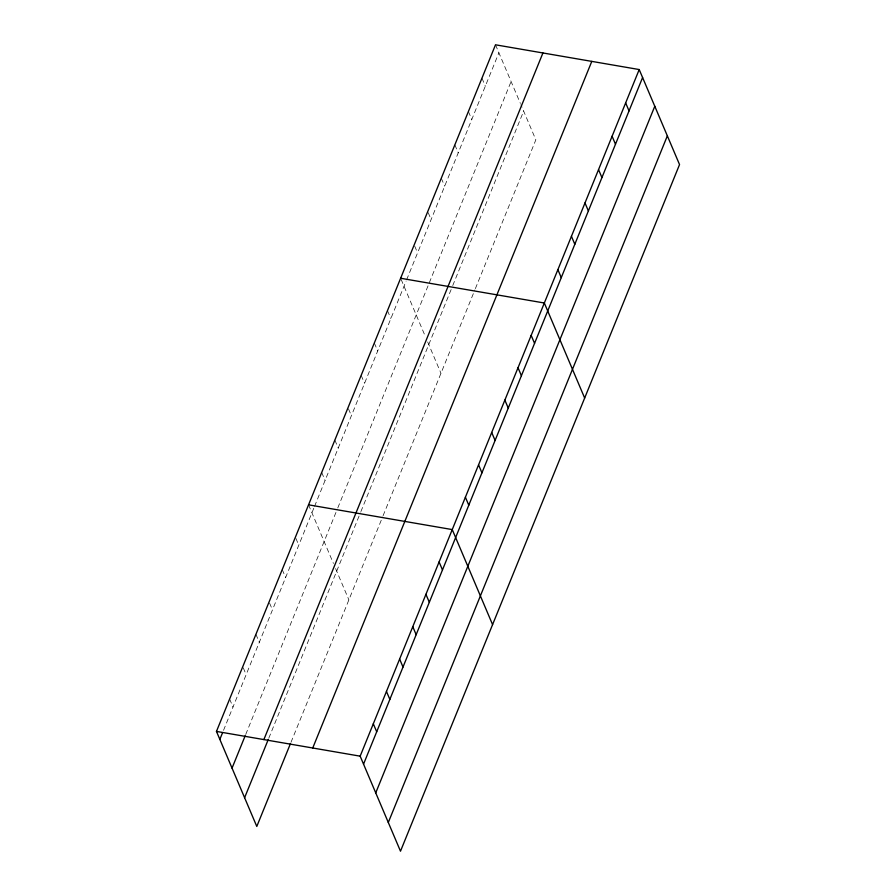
<?xml version="1.0" encoding="UTF-8"?>
<svg xmlns="http://www.w3.org/2000/svg" width="896" height="896" viewBox="0 0 896 896"><rect width="100%" height="100%" fill="white"/><g stroke="black" fill="none" stroke-linecap="round" stroke-linejoin="round"><path stroke-width="0.67" stroke-dasharray="4.48 3.36" d="M223.53 730.33L314.037 507.629M314.563 506.341L406.101 281.098M406.627 279.821L498.893 52.786M245.717 734.462L337.277 509.174M337.803 507.875L511.09 81.502M268.811 738.158L360.371 512.87M360.898 511.582L452.234 286.832M452.749 285.555L523.656 111.104M290.998 742.291L382.558 517.003M383.085 515.704L474.858 289.912M475.373 288.624L535.842 139.832L520.923 104.675M495.51 44.8L520.374 103.387M481.947 78.154L485.341 86.128M468.395 111.496L471.789 119.482M454.843 144.85L458.237 152.835M441.291 178.203L444.674 186.178M428.221 212.688L431.122 219.531M414.669 246.042L417.57 252.885M401.117 279.384L425.499 336.829M427.683 341.981L440.966 373.285M387.475 310.621L390.858 318.595M374.315 342.989L377.709 350.963M361.166 375.357L364.549 383.331M348.488 408.867L351.4 415.71M334.858 440.093L338.24 448.078M321.698 472.461L325.091 480.446M308.538 504.829L333.413 563.416M335.597 568.568L348.88 599.861M295.87 538.339L298.771 545.182M282.229 569.565L285.622 577.55M269.562 603.075L272.462 609.918M255.92 634.312L259.314 642.286M243.253 667.822L246.154 674.654M229.611 699.048L233.005 707.022"/><path stroke-width="1.34" d="M290.472 743.579L256.794 826.448L216.462 731.416L495.51 44.8L639.206 69.552L679.538 164.584L400.49 851.2L360.158 756.168L639.206 69.552M219.845 739.39L222.477 732.917M232.042 768.118L245.19 735.75M263.872 739.581L542.931 52.965M244.597 797.72L268.285 739.458M312.738 748.003L591.786 61.387M363.541 764.154L642.589 77.538M375.738 792.87L654.786 106.266M388.304 822.472L667.352 135.856M400.624 278.253L544.331 303.005L584.662 398.037M308.538 504.829L452.245 529.581L492.576 624.613M216.462 731.416L360.158 756.168M625.654 102.906L629.037 110.88M612.091 136.248L615.485 144.234M598.539 169.602L601.933 177.587M584.987 202.955L588.381 210.93M571.435 236.298L574.818 244.283M557.883 269.651L561.266 277.637M531.171 335.373L534.565 343.347M518.022 367.741L521.405 375.715M504.862 400.109L508.245 408.094M491.702 432.477L495.096 440.462M478.554 464.845L481.936 472.83M465.394 497.213L468.787 505.198M439.085 561.949L442.478 569.934M425.936 594.328L429.318 602.302M412.776 626.696L416.158 634.67M399.616 659.064L403.01 667.038M386.467 691.432L389.85 699.406M373.307 723.8L376.701 731.774"/></g></svg>
